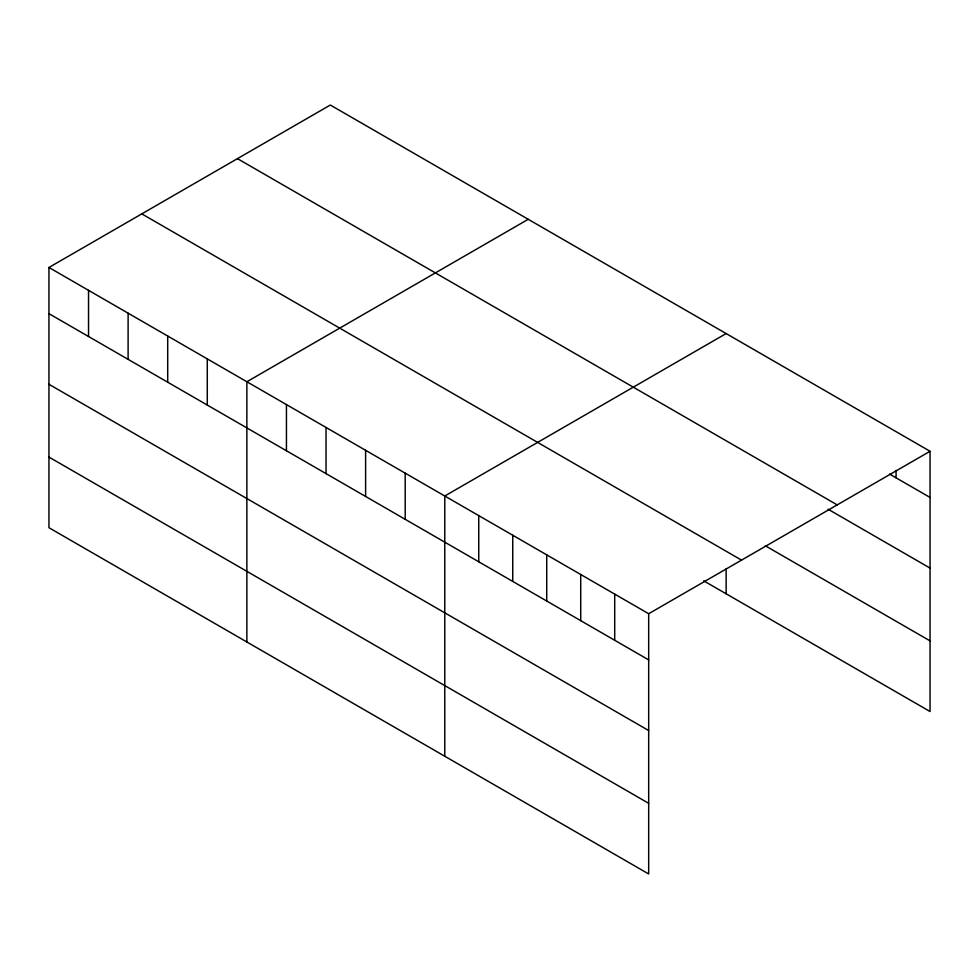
<?xml version="1.0" encoding="UTF-8"?>
<svg xmlns="http://www.w3.org/2000/svg" width="979" height="979" viewBox="0 0 979 979"><rect width="100%" height="100%" fill="white"/><g stroke="black" fill="none" stroke-linecap="round" stroke-linejoin="round"><path stroke-width="1.47" d="M48.95 267.475L648.685 613.735L648.685 873.966L48.95 527.718L48.95 267.475L330.315 105.034L930.05 451.282L930.05 711.525L703.705 580.841M528.232 219.296L246.867 381.749L246.867 641.979M726.137 333.558L444.772 496.01L444.772 756.241M648.685 613.735L930.05 451.282M889.532 474.056L930.05 497.454M237.469 158.647L837.204 504.895M828.099 509.227L930.05 568.089M765.358 545.792L930.05 640.878M141.796 213.875L741.531 560.123M48.95 313.647L648.685 659.895M48.95 384.282L648.685 730.542M48.95 457.071L648.685 803.318M896.066 470.385L896.066 477.825M726.137 568.775L726.137 593.788M614.702 594.106L614.702 640.278M580.718 574.489L580.718 620.649M546.723 554.873L546.723 601.033M512.739 535.244L512.739 581.416M478.755 515.627L478.755 561.787M405.196 473.151L405.196 519.323M365.608 450.303L365.608 496.463M326.031 427.444L326.031 473.616M286.443 404.596L286.443 450.756M207.279 358.889L207.279 405.049M167.703 336.042L167.703 382.202M128.114 313.182L128.114 359.354M88.538 290.335L88.538 336.495"/></g></svg>
